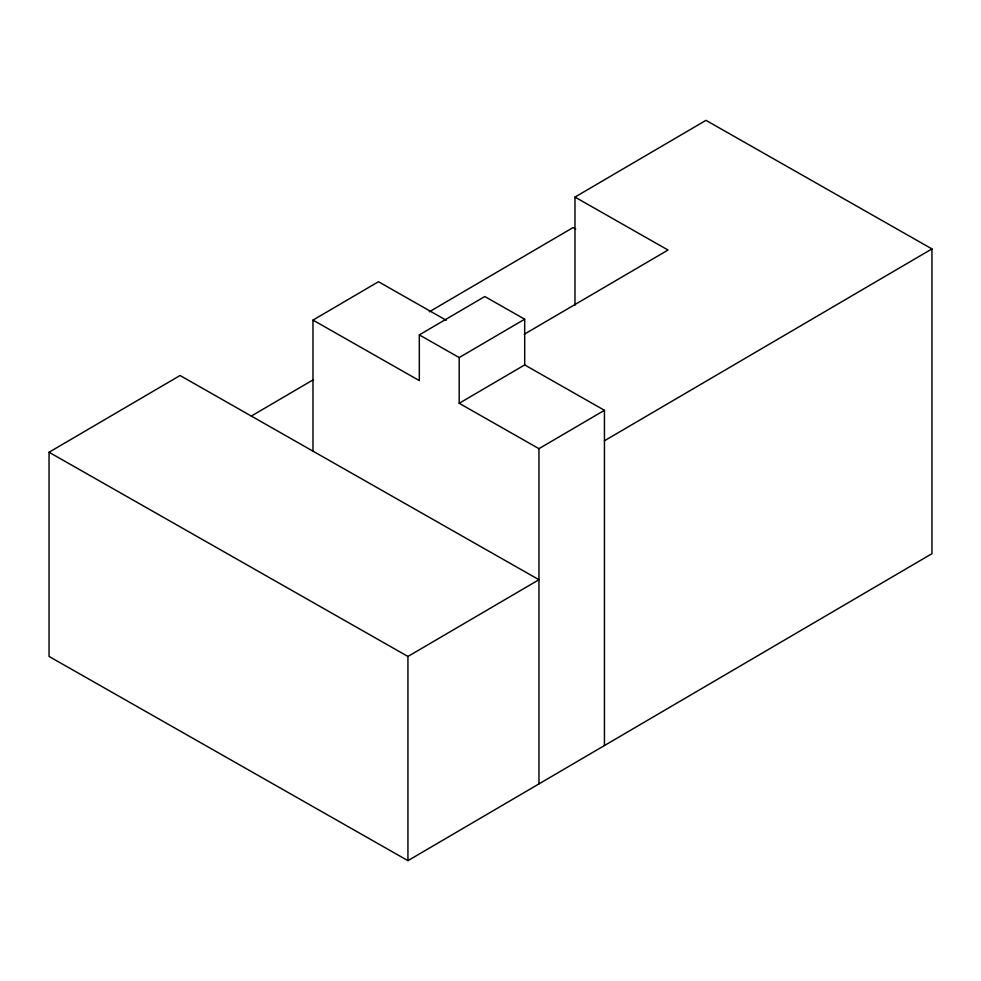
<?xml version="1.0" encoding="UTF-8"?>
<svg xmlns="http://www.w3.org/2000/svg" width="981" height="981" viewBox="0 0 981 981"><rect width="100%" height="100%" fill="white"/><g stroke="black" fill="none" stroke-linecap="round" stroke-linejoin="round"><path stroke-width="1.47" d="M49.05 452.253L180.05 375.515L538.949 579.722L407.937 656.461L407.937 860.656L49.05 656.448L49.05 452.253L407.937 656.461M312.976 451.15L312.976 320.1L378.482 281.719L446.269 320.296M574.976 305.275L574.976 197.083L705.977 120.344L931.95 248.916L931.95 553.689L407.937 860.656M251.271 416.079L313.258 379.77M429.31 311.786L573.063 227.567L575.712 229.088M312.976 320.1L419.316 380.603L419.316 334.889L484.81 296.52L524.688 319.205L524.688 364.92L459.194 403.289L538.949 448.673L604.443 410.303L524.688 364.92M459.194 403.289L459.194 357.575L524.688 319.205M524.271 334.239L668.024 250.032L574.976 197.083M604.443 440.776L931.95 248.916M419.316 334.889L459.194 357.575M604.443 410.303L604.443 745.535M538.949 448.673L538.949 783.917"/></g></svg>
